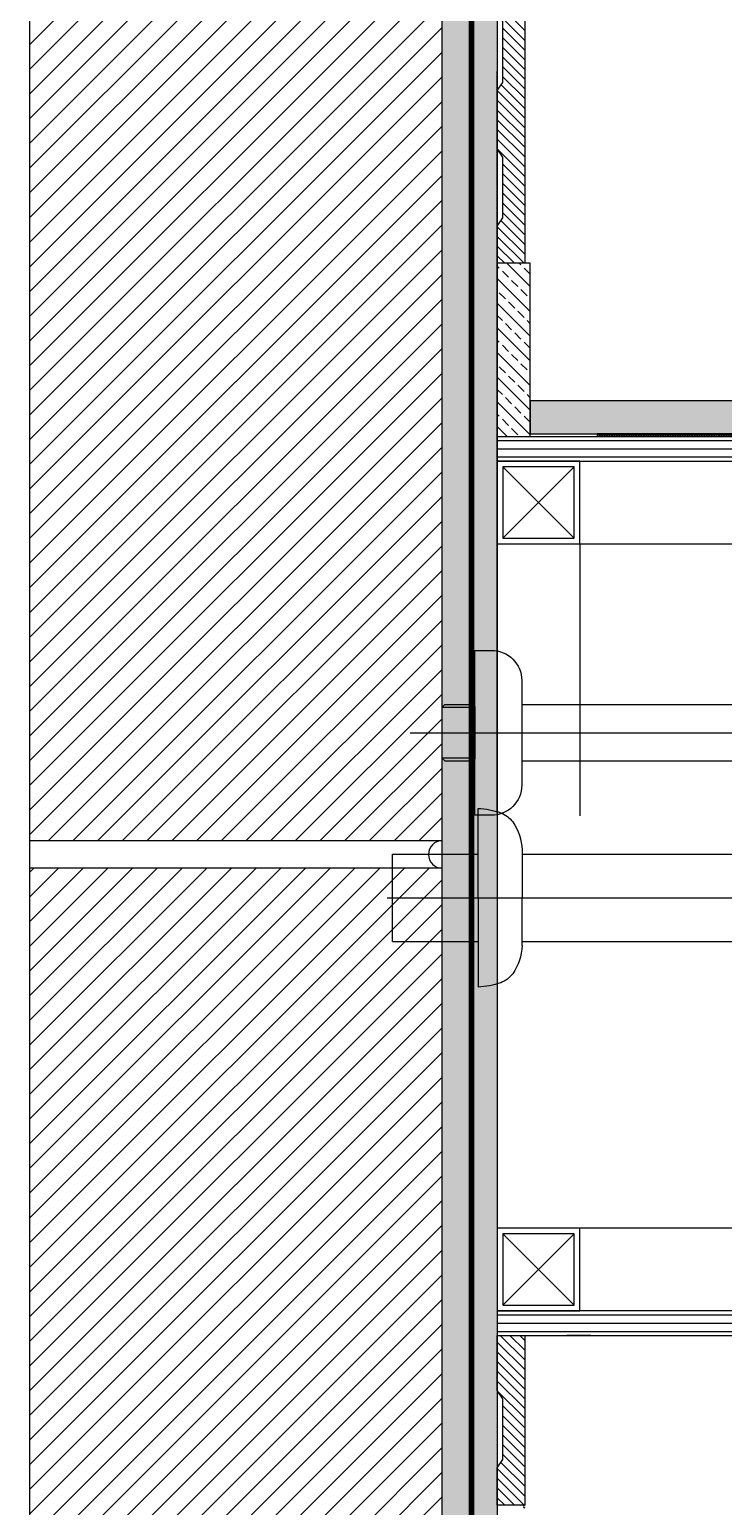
# Model space of a CAD drawing. Header units: millimetres. Extents: x -223175 to 287756, y -120611 to 352956.
# Drawn here: x 278555 to 278807, y 80512 to 81050 of the extents above; entities that cross this region are included whole.
import ezdxf

# ---------------------------------------------------------------- set-up
doc = ezdxf.new("R2010")
doc.units = ezdxf.units.MM
doc.header["$LTSCALE"] = 50
doc.layers.get('DEFPOINTS').update_dxf_attribs({"color": 108})
for name, color, linetype in [('+Detail-line', 7, 'Continuous'), ('-KB_방수', 161, 'Continuous'), ('0-ceiling', 8, 'Continuous'), ('back', 8, 'Continuous'), ('COL', 2, 'Continuous'), ('DE-1', 1, 'Continuous'), ('DE-253', 253, 'Continuous'), ('DE-3', 3, 'Continuous'), ('DE-6', 6, 'Continuous'), ('DE-8', 8, 'Continuous'), ('DE-HAT', 253, 'Continuous'), ('F-BATH', 6, 'Continuous'), ('I-DIM', 255, 'Continuous'), ('I-F-BATH', 6, 'Continuous'), ('I-HAT', 8, 'Continuous'), ('plus-타일hat', 251, 'Continuous'), ('입면- 아웃라인', 2, 'Continuous')]:
    doc.layers.add(name, color=color, linetype=linetype)
doc.styles.get("Standard").update_dxf_attribs({"font": 'arial.ttf'})
doc.linetypes.add('X_LINE', pattern='A,0.5,-0.2,["X",Standard,S=0.1,R=0,X=-0.1,Y=-0.05],-0.25', length=0.95)

# ---------------------------------------------------------------- blocks, each defined once
blk = doc.blocks.new('G$C2E011655')
at = {"layer": 'I-HAT'}
h = blk.add_hatch(dxfattribs=at)
h.set_pattern_fill('ANSI31', color=256, scale=2, angle=180, style=0)
h.set_pattern_definition([(225, (-40472.465, -24001.857), (4.4901281, -4.4901281), [])])
h.paths.add_polyline_path([(0, 919.97), (-150, 919.97), (-150, 619.98), (0, 619.98)])
h = blk.add_hatch(dxfattribs=at)
h.set_pattern_fill('ANSI31', color=256, scale=2, angle=180, style=0)
h.set_pattern_definition([(225, (-40472.465, -24311.848), (4.4901281, -4.4901281), [])])
h.paths.add_polyline_path([(0, 609.98), (-150, 609.98), (-150, 309.99), (0, 309.99)])
at = {"color": 3}
for points in [[(-150, 619.98), (0, 619.98), (0, 919.97), (-150, 919.97)], [(-150, 309.99), (0, 309.99), (0, 609.98), (-150, 609.98)]]:
    blk.add_lwpolyline(points, close=True, dxfattribs=at)
at = {"layer": 'DEFPOINTS'}
blk.add_lwpolyline([(-150, 0), (0, 0), (0, 3089.91), (-150, 3089.91)], close=True, dxfattribs=at)
at = {"layer": 'plus-타일hat', "color": 8}
blk.add_arc((0, 614.98), 5, 90, 270, dxfattribs=at)
blk = doc.blocks.new('각파이프')
at = {"layer": 'DE-1'}
blk.add_lwpolyline([(-30, 0), (0, 0), (0, 30), (-30, 30)], close=True, dxfattribs=at)
at = {"layer": 'DE-8'}
for p, q in [((-28, 28), (-2, 2)), ((-2, 28), (-28, 2))]:
    blk.add_line(p, q, dxfattribs=at)
blk.add_lwpolyline([(-28, 2), (-2, 2), (-2, 28), (-28, 28)], close=True, dxfattribs=at)
blk = doc.blocks.new('CL-827-ele-02')
at = {"layer": 'F-BATH', "color": 252}
for p, q in [((78.66, 60), (-126.88, 60)), ((87.09, 0), (-215.27, 0))]:
    blk.add_line(p, q, dxfattribs=at)
at = {"layer": 'I-F-BATH', "color": 252}
for p, q in [((55.12, 90), (49.12, 90)), ((55.12, 30), (55.12, 90)), ((38.12, 79), (38.12, 41)), ((38.12, 70.25), (-72, 70.25)), ((66.12, 70.25), (55.12, 70.25)), ((56.62, 69.25), (55.62, 70.25)), ((56.62, 49.75), (56.62, 70.25)), ((67.12, 69.25), (66.12, 70.25)), ((55.12, 69.63), (55.12, 50.37)), ((56.62, 69.25), (67.12, 69.25)), ((67, 50.75), (67, 69.25)), ((38.12, 49.75), (-72, 49.75)), ((66.12, 49.75), (55.12, 49.75)), ((55.62, 49.75), (56.62, 50.75)), ((56.62, 50.75), (67.12, 50.75)), ((66.12, 49.75), (67.12, 50.75)), ((54, 0), (54, 32.5)), ((49.12, 30), (55.12, 30)), ((38.02, 17.39), (38.02, 0)), ((38.02, 15.88), (-215.27, 15.88)), ((85.09, 15.88), (54, 15.88)), ((85.09, -15.88), (85.09, 15.88)), ((38.02, -17.39), (38.02, 0)), ((54, 0), (54, -32.5)), ((38.02, -15.88), (-215.27, -15.88)), ((85.09, -15.88), (54, -15.88))]:
    blk.add_line(p, q, dxfattribs=at)
for centre, radius, start, end in [((49.12, 79), 11, 90, 180), ((49.12, 41), 11, 180, 270), ((55.5, 2.54), 30, 92.866, 109.0071), ((58, 16.5), 20, 146.2077, 177.4359), ((49.34, 21.58), 10, 111.1927, 142.8035), ((58, -16.5), 20, 182.5641, 213.7923), ((49.34, -21.58), 10, 217.1965, 248.8073), ((55.5, -2.54), 30, 250.9929, 267.134)]:
    blk.add_arc(centre, radius, start, end, dxfattribs=at)

msp = doc.modelspace()

# ---------------------------------------------------------------- hatches: boundary and pattern name
at = {"layer": 'back'}
h = msp.add_hatch(dxfattribs=at)
h.set_pattern_fill('ANSI33', color=256, angle=90, style=0)
h.set_pattern_definition([(135, (302056.3884, 108815.096), (-4.4901281, -4.4901281), []), (135, (302056.3884, 108819.586), (-4.4901281, -4.4901281), [3.175, -1.5875])])
h.paths.add_polyline_path([(278736.9528, 80964.5701), (278736.9529, 80901.567), (278724.9501, 80901.567), (278724.9501, 80964.5701)])
h = msp.add_hatch(dxfattribs=at)
h.set_pattern_fill('ANSI33', color=256, style=0)
h.set_pattern_definition([(45, (306607.3656, 57582.74), (-4.4901281, 4.4901281), []), (45, (306611.856, 57582.74), (-4.4901281, 4.4901281), [3.175, -1.5875])])
h.paths.add_polyline_path([(279334.9534, 80902.5701), (279334.9534, 80909.5701), (279329.9534, 80914.5701), (278736.9528, 80914.5691), (278736.9529, 80902.5691)])
at = {"layer": 'COL'}
h = msp.add_hatch(dxfattribs=at)
h.set_pattern_fill('AR-SAND', color=8, scale=4, style=0)
h.set_pattern_definition([(217.5, (478541.205, 218513.8995), (0.25197343, -7.70729508), [0, -6.08, 0, -6.8, 0, -6.5]), (187.5, (478541.205, 218513.899), (-7.0791068, -11.28858426), [0, -3.28, 0, -5.48, 0, -2.1]), (147.5, (478546.125, 218513.8995), (-12.45656745, -0.02263621), [0, -2, 0, -7.2, 0, -9.4]), (137.5, (478546.125, 218513.899), (-12.0245064, -3.51070226), [0, -1, 0, -4.72, 0, -5.4])])
h.paths.add_polyline_path([(278724.9496, 82821.0056), (278724.9504, 80134.5617), (278704.9504, 80134.5617), (278704.9496, 82821.0056)])
at = {"layer": 'DE-253'}
h = msp.add_hatch(dxfattribs=at)
h.set_pattern_fill('_USER', color=253, scale=3, angle=360, pattern_type=0)
h.set_pattern_definition([(360, (12407693.6648, -3150342.907), (1e-15, 3), [])])
h.paths.add_polyline_path([(278724.9496, 80892.5684), (279321.9528, 80892.5684), (279321.9528, 80901.5672), (278724.9496, 80901.5672)])
h = msp.add_hatch(dxfattribs=at)
h.set_pattern_fill('_USER', color=253, scale=3, angle=360, pattern_type=0)
h.set_pattern_definition([(360, (12407685.0662, -3150660.9808), (1e-15, 3), [])])
h.paths.add_polyline_path([(279312.9528, 80574.5669), (279312.9528, 80583.8308), (278724.9501, 80583.567), (278724.9501, 80574.567)])
at = {"layer": 'DE-HAT'}
h = msp.add_hatch(dxfattribs=at)
h.set_pattern_fill('ANSI31', color=256, scale=20, angle=90, style=0)
h.set_pattern_definition([(315, (282351.834, 84273.5648), (1.767767, 1.767767), [])])
h.paths.add_polyline_path([(278734.9528, 80964.5701), (278724.9528, 80964.5701), (278724.9528, 80978.1044), (278726.9528, 80981.1032), (278726.9528, 81003.2094), (278724.9528, 81006.2082), (278724.9528, 81027.3739), (278726.9528, 81030.3727), (278726.9528, 81052.4789), (278724.9528, 81055.4777), (278724.9528, 81064.5697), (278734.9528, 81064.5697)])
h = msp.add_hatch(dxfattribs=at)
h.set_pattern_fill('ANSI31', color=256, scale=20, angle=90, style=0)
h.set_pattern_definition([(315, (282351.834, 83821.845), (1.767767, 1.767767), [])])
h.paths.add_polyline_path([(278734.9528, 80512.8504), (278724.9528, 80512.8504), (278724.9528, 80526.3847), (278726.9528, 80529.3835), (278726.9528, 80551.4897), (278724.9528, 80554.4886), (278724.9528, 80574.5669), (278734.9528, 80574.5669)])
at = {"layer": 'I-DIM'}
h = msp.add_hatch(dxfattribs=at)
h.set_pattern_fill('ANSI37', color=250, scale=5, angle=90, style=0)
h.set_pattern_definition([(135, (571634.38463, 170599.4424), (-0.4419417382, -0.4419417382), []), (225, (571634.38463, 170599.4424), (0.4419417382, -0.4419417382), [])])
h.paths.add_polyline_path([(278761.2139, 80901.567), (279263.2146, 80901.5672), (279263.2146, 80902.5672), (278761.2139, 80902.567)])

# ---------------------------------------------------------------- linework, layer by layer
at = {"layer": '+Detail-line', "color": 4}
for points in [[(278734.9528, 81064.5697), (278734.9528, 80964.5701), (278724.9528, 80964.5701), (278724.9528, 80978.1044), (278726.9528, 80981.1032), (278726.9528, 81003.2094), (278724.9528, 81006.2082), (278724.9528, 81027.3739), (278726.9528, 81030.3727), (278726.9528, 81052.4789), (278724.9528, 81055.4777), (278724.9528, 81064.5697)], [(278734.9528, 80574.5669), (278734.9528, 80512.8504), (278724.9528, 80512.8504), (278724.9528, 80526.3847), (278726.9528, 80529.3835), (278726.9528, 80551.4897), (278724.9528, 80554.4886), (278724.9528, 80574.5669)], [(278758.949, 80574.5669), (278750.2187, 80574.5669)]]:
    msp.add_lwpolyline(points, dxfattribs=at)
at = {"layer": '-KB_방수', "linetype": 'X_LINE', "ltscale": 0.5, "const_width": 2}
msp.add_lwpolyline([(279524.9496, 80145.206), (278737.5464, 80145.206), (278715.6086, 80171.179), (278715.6086, 81543.759)], dxfattribs=at)
at = {"layer": 'COL', "color": 8}
msp.add_line((278724.9496, 81144.5659), (278724.9496, 80154.5624), dxfattribs=at)
at = {"layer": 'COL', "color": 6}
msp.add_line((278724.9496, 80764.5697), (278724.9496, 81034.3443), dxfattribs=at)
at = {"layer": 'COL', "color": 8}
msp.add_lwpolyline([(278704.9504, 80154.5623), (278704.9496, 82821.0056), (278724.9496, 82821.0056), (278724.9504, 80154.5624)], dxfattribs=at)
at = {"layer": 'DE-1'}
for p, q in [((278754.9496, 80862.5669), (279282.9528, 80862.567)), ((278754.9496, 80862.5669), (278754.9496, 80763.5669)), ((279309.9526, 80613.5669), (278735.9501, 80613.5642))]:
    msp.add_line(p, q, dxfattribs=at)
at = {"layer": 'DE-3'}
for p, q in [((278736.9528, 80964.5701), (278724.9496, 80964.5701)), ((278736.9529, 80901.567), (278736.9528, 80964.5701))]:
    msp.add_line(p, q, dxfattribs=at)
msp.add_lwpolyline([(279329.9534, 80914.5701), (278736.9528, 80914.5691), (278736.9529, 80902.5691), (279334.9534, 80902.5701)], dxfattribs=at)
at = {"layer": 'DE-6', "ltscale": 10}
for p, q in [((278724.9501, 80901.5669), (279321.9528, 80901.5699)), ((278724.9501, 80892.5669), (279321.9528, 80892.57)), ((279312.9528, 80583.5669), (278724.9501, 80583.5669)), ((278724.9501, 80574.5669, 0), (279312.9528, 80574.5669))]:
    msp.add_line(p, q, dxfattribs=at)
at = {"layer": 'DE-8'}
msp.add_arc((278735.0177, 80512.3504), 0.5042, 97.392719, 262.607281, dxfattribs=at)
at = {"layer": 'I-DIM', "color": 250}
msp.add_lwpolyline([(278761.2139, 80901.567), (279263.2146, 80901.5672), (279263.2146, 80902.5672), (278761.2139, 80902.567)], close=True, dxfattribs=at)
at = {"layer": '입면- 아웃라인', "color": 1, "ltscale": 10}
msp.add_line((279312.9528, 80583.5669), (278724.9493, 80583.5669), dxfattribs=at)

# ---------------------------------------------------------------- block references
at = {"color": 30, "xscale": -1}
msp.add_blockref('CL-827-ele-02', (278771.9738, 80733.7664), dxfattribs=at)
at = {"color": 0}
msp.add_blockref('각파이프', (278754.9496, 80583.5669), dxfattribs=at)
at = {"layer": '0-ceiling', "color": 0}
msp.add_blockref('G$C2E011655', (278704.9504, 80134.5617), dxfattribs=at)
at = {"layer": 'DE-1'}
msp.add_blockref('각파이프', (278754.9496, 80862.5669), dxfattribs=at)

doc.saveas('drawing.dxf')
